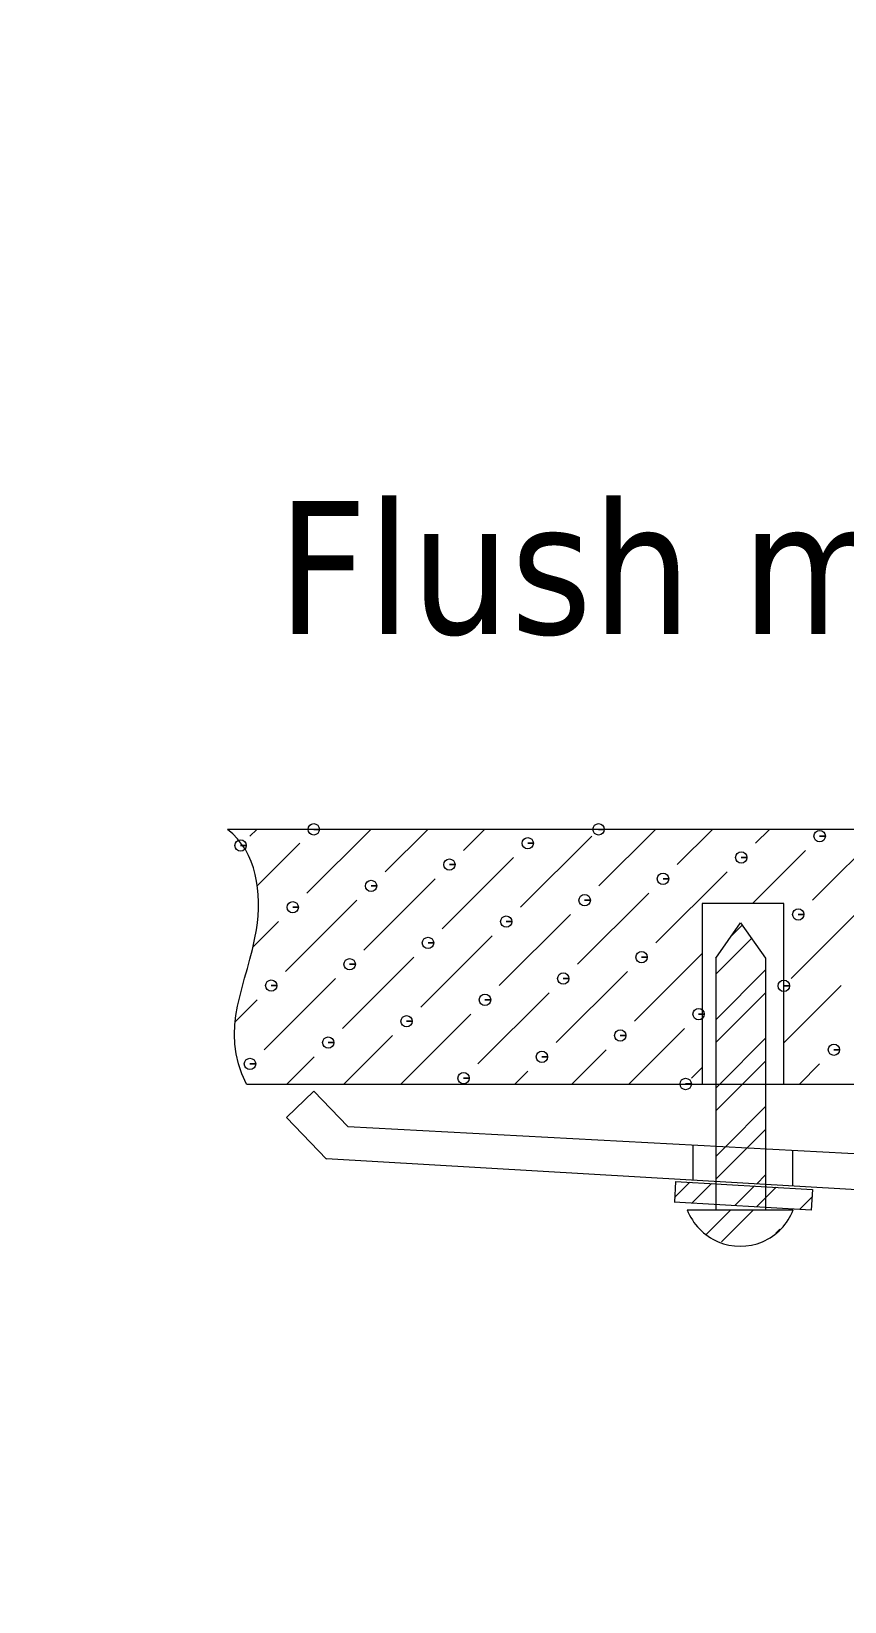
# Model space of a CAD drawing. Header units: millimetres. Extents: x 148 to 1479, y 271 to 1204.
# Drawn here: x 924.4 to 955.4, y 603.7 to 663.6 of the extents above; entities that cross this region are included whole.
import ezdxf

# ---------------------------------------------------------------- set-up
doc = ezdxf.new("R2010")
doc.units = ezdxf.units.MM
doc.layers.add('尺寸標注', color=1, linetype='Continuous', lineweight=30)
doc.layers.add('細實線', color=1, linetype='Continuous', lineweight=13)
doc.styles.add('DIM', font='txt.shx', dxfattribs={"width": 0.7, "bigfont": 'chineset.shx'})
doc.styles.get("Standard").update_dxf_attribs({"font": 'arial.ttf'})
doc.dimstyles.new('mm+in(开孔纸尺寸)', dxfattribs={"dimscale": 3, "dimtxt": 3.8, "dimasz": 2, "dimexe": 1.25, "dimexo": 0.625, "dimgap": 2, "dimtad": 1, "dimtxsty": 'DIM', "dimcen": 0, "dimclrd": 256, "dimclre": 256, "dimclrt": 3, "dimadec": 0, "dimazin": 0, "dimtfac": 1, "dimtmove": 0, "dimatfit": 1, "dimfxl": 1, "dimlwd": -1, "dimarcsym": 0})

# ---------------------------------------------------------------- blocks, each defined once
blk = doc.blocks.new('*D24')
at = {"layer": 'Defpoints', "color": 0}
for p in [(797.979, 944.798), (797.979, 556.498), (1128.993, 556.498)]:
    blk.add_point(p, dxfattribs=at)
at = {"layer": '尺寸標注', "lineweight": -2}
for p, q in [((799.854, 944.798), (1132.743, 944.798)), ((799.854, 556.498), (1132.743, 556.498))]:
    blk.add_line(p, q, dxfattribs=at)
at = {"layer": '尺寸標注'}
blk.add_line((1128.993, 938.798), (1128.993, 562.498), dxfattribs=at)
for points in [[(1129.993, 938.798), (1127.993, 938.798), (1128.993, 944.798)], [(1127.993, 562.498), (1129.993, 562.498), (1128.993, 556.498)]]:
    blk.add_solid(points, dxfattribs=at)
at = {"layer": '尺寸標注', "color": 3, "insert": (1116.343, 750.648), "char_height": 11.4, "attachment_point": 5, "rotation": 90, "style": 'DIM'}
blk.add_mtext('388,3mm [15 5/16"]', dxfattribs=at)
blk = doc.blocks.new('*D25')
at = {"layer": 'Defpoints', "color": 0}
for p in [(797.979, 951.148), (797.979, 550.148), (1161.046, 550.148)]:
    blk.add_point(p, dxfattribs=at)
at = {"layer": '尺寸標注', "lineweight": -2}
for p, q in [((799.854, 951.148), (1164.796, 951.148)), ((799.854, 550.148), (1164.796, 550.148))]:
    blk.add_line(p, q, dxfattribs=at)
at = {"layer": '尺寸標注'}
blk.add_line((1161.046, 945.148), (1161.046, 556.148), dxfattribs=at)
for points in [[(1162.046, 945.148), (1160.046, 945.148), (1161.046, 951.148)], [(1160.046, 556.148), (1162.046, 556.148), (1161.046, 550.148)]]:
    blk.add_solid(points, dxfattribs=at)
at = {"layer": '尺寸標注', "color": 3, "insert": (1149.346, 746.81), "char_height": 11.4, "attachment_point": 5, "rotation": 90, "style": 'DIM'}
blk.add_mtext('401mm [15 13/16"]', dxfattribs=at)
blk = doc.blocks.new('*D26')
at = {"layer": 'Defpoints', "color": 0}
for p in [(797.979, 957.498), (797.979, 543.798), (1195.3, 543.798)]:
    blk.add_point(p, dxfattribs=at)
at = {"layer": '尺寸標注', "lineweight": -2}
for p, q in [((799.854, 957.498), (1199.05, 957.498)), ((799.854, 543.798), (1199.05, 543.798))]:
    blk.add_line(p, q, dxfattribs=at)
at = {"layer": '尺寸標注'}
blk.add_line((1195.3, 951.498), (1195.3, 549.798), dxfattribs=at)
for points in [[(1196.3, 951.498), (1194.3, 951.498), (1195.3, 957.498)], [(1194.3, 549.798), (1196.3, 549.798), (1195.3, 543.798)]]:
    blk.add_solid(points, dxfattribs=at)
at = {"layer": '尺寸標注', "color": 3, "insert": (1182.65, 751.088), "char_height": 11.4, "attachment_point": 5, "rotation": 90, "style": 'DIM'}
blk.add_mtext('413,7mm [16 5/16"]', dxfattribs=at)

msp = doc.modelspace()

# ---------------------------------------------------------------- linework, layer by layer
at = {"layer": '細實線'}
for points, knots in [([(935.16, 633.191), (935.16, 633.191), (935.377, 633.191), (935.377, 633.191), (935.377, 633.191), (935.377, 633.311), (935.279, 633.408), (935.16, 633.408), (935.16, 633.408), (935.04, 633.408), (934.943, 633.311), (934.943, 633.191), (934.943, 633.191), (934.943, 633.072), (935.04, 632.974), (935.16, 632.974), (935.16, 632.974), (935.279, 632.974), (935.377, 633.072), (935.377, 633.191), (935.377, 633.191), (935.377, 633.191), (935.16, 633.191), (935.16, 633.191)], [0, 0, 0, 0, 0.142857, 0.142857, 0.142857, 0.142857, 0.285714, 0.285714, 0.285714, 0.285714, 0.428571, 0.428571, 0.428571, 0.428571, 0.571429, 0.571429, 0.571429, 0.571429, 0.714286, 0.714286, 0.714286, 0.714286, 1, 1, 1, 1]), ([(946.028, 633.191), (946.028, 633.191), (946.245, 633.191), (946.245, 633.191), (946.245, 633.191), (946.245, 633.311), (946.148, 633.408), (946.028, 633.408), (946.028, 633.408), (945.909, 633.408), (945.812, 633.311), (945.812, 633.191), (945.812, 633.191), (945.812, 633.072), (945.909, 632.974), (946.028, 632.974), (946.028, 632.974), (946.148, 632.974), (946.245, 633.072), (946.245, 633.191), (946.245, 633.191), (946.245, 633.191), (946.028, 633.191), (946.028, 633.191)], [0, 0, 0, 0, 0.142857, 0.142857, 0.142857, 0.142857, 0.285714, 0.285714, 0.285714, 0.285714, 0.428571, 0.428571, 0.428571, 0.428571, 0.571429, 0.571429, 0.571429, 0.571429, 0.714286, 0.714286, 0.714286, 0.714286, 1, 1, 1, 1]), ([(932.596, 623.472), (931.5, 625.582), (932.658, 627.321), (932.974, 629.362), (932.974, 629.362), (933.19, 630.763), (933.008, 632.308), (931.866, 633.188)], [0, 0, 0, 0, 0.333333, 0.333333, 0.333333, 0.333333, 1, 1, 1, 1]), ([(932.37, 632.574), (932.37, 632.574), (932.587, 632.574), (932.587, 632.574), (932.587, 632.574), (932.587, 632.693), (932.489, 632.791), (932.37, 632.791), (932.37, 632.791), (932.251, 632.791), (932.153, 632.693), (932.153, 632.574), (932.153, 632.574), (932.153, 632.454), (932.251, 632.357), (932.37, 632.357), (932.37, 632.357), (932.489, 632.357), (932.587, 632.454), (932.587, 632.574), (932.587, 632.574), (932.587, 632.574), (932.37, 632.574), (932.37, 632.574)], [0, 0, 0, 0, 0.142857, 0.142857, 0.142857, 0.142857, 0.285714, 0.285714, 0.285714, 0.285714, 0.428571, 0.428571, 0.428571, 0.428571, 0.571429, 0.571429, 0.571429, 0.571429, 0.714286, 0.714286, 0.714286, 0.714286, 1, 1, 1, 1]), ([(943.325, 632.66), (943.325, 632.66), (943.542, 632.66), (943.542, 632.66), (943.542, 632.66), (943.542, 632.78), (943.444, 632.877), (943.325, 632.877), (943.325, 632.877), (943.205, 632.877), (943.108, 632.78), (943.108, 632.66), (943.108, 632.66), (943.108, 632.541), (943.205, 632.443), (943.325, 632.443), (943.325, 632.443), (943.444, 632.443), (943.542, 632.541), (943.542, 632.66), (943.542, 632.66), (943.542, 632.66), (943.325, 632.66), (943.325, 632.66)], [0, 0, 0, 0, 0.142857, 0.142857, 0.142857, 0.142857, 0.285714, 0.285714, 0.285714, 0.285714, 0.428571, 0.428571, 0.428571, 0.428571, 0.571429, 0.571429, 0.571429, 0.571429, 0.714286, 0.714286, 0.714286, 0.714286, 1, 1, 1, 1]), ([(954.463, 632.933), (954.463, 632.933), (954.68, 632.933), (954.68, 632.933), (954.68, 632.933), (954.68, 633.052), (954.583, 633.149), (954.463, 633.149), (954.463, 633.149), (954.344, 633.149), (954.247, 633.052), (954.247, 632.933), (954.247, 632.933), (954.247, 632.813), (954.344, 632.716), (954.463, 632.716), (954.463, 632.716), (954.583, 632.716), (954.68, 632.813), (954.68, 632.933), (954.68, 632.933), (954.68, 632.933), (954.463, 632.933), (954.463, 632.933)], [0, 0, 0, 0, 0.142857, 0.142857, 0.142857, 0.142857, 0.285714, 0.285714, 0.285714, 0.285714, 0.428571, 0.428571, 0.428571, 0.428571, 0.571429, 0.571429, 0.571429, 0.571429, 0.714286, 0.714286, 0.714286, 0.714286, 1, 1, 1, 1]), ([(951.474, 632.116), (951.474, 632.116), (951.691, 632.116), (951.691, 632.116), (951.691, 632.116), (951.691, 632.236), (951.593, 632.333), (951.474, 632.333), (951.474, 632.333), (951.354, 632.333), (951.257, 632.236), (951.257, 632.116), (951.257, 632.116), (951.257, 631.997), (951.354, 631.899), (951.474, 631.899), (951.474, 631.899), (951.593, 631.899), (951.691, 631.997), (951.691, 632.116), (951.691, 632.116), (951.691, 632.116), (951.474, 632.116), (951.474, 632.116)], [0, 0, 0, 0, 0.142857, 0.142857, 0.142857, 0.142857, 0.285714, 0.285714, 0.285714, 0.285714, 0.428571, 0.428571, 0.428571, 0.428571, 0.571429, 0.571429, 0.571429, 0.571429, 0.714286, 0.714286, 0.714286, 0.714286, 1, 1, 1, 1]), ([(940.335, 631.844), (940.335, 631.844), (940.552, 631.844), (940.552, 631.844), (940.552, 631.844), (940.552, 631.963), (940.455, 632.061), (940.335, 632.061), (940.335, 632.061), (940.216, 632.061), (940.119, 631.963), (940.119, 631.844), (940.119, 631.844), (940.119, 631.725), (940.216, 631.627), (940.335, 631.627), (940.335, 631.627), (940.455, 631.627), (940.552, 631.725), (940.552, 631.844), (940.552, 631.844), (940.552, 631.844), (940.335, 631.844), (940.335, 631.844)], [0, 0, 0, 0, 0.142857, 0.142857, 0.142857, 0.142857, 0.285714, 0.285714, 0.285714, 0.285714, 0.428571, 0.428571, 0.428571, 0.428571, 0.571429, 0.571429, 0.571429, 0.571429, 0.714286, 0.714286, 0.714286, 0.714286, 1, 1, 1, 1]), ([(937.346, 631.03), (937.346, 631.03), (937.563, 631.03), (937.563, 631.03), (937.563, 631.03), (937.563, 631.15), (937.466, 631.247), (937.346, 631.247), (937.346, 631.247), (937.227, 631.247), (937.13, 631.15), (937.13, 631.03), (937.13, 631.03), (937.13, 630.911), (937.227, 630.814), (937.346, 630.814), (937.346, 630.814), (937.466, 630.814), (937.563, 630.911), (937.563, 631.03), (937.563, 631.03), (937.563, 631.03), (937.346, 631.03), (937.346, 631.03)], [0, 0, 0, 0, 0.142857, 0.142857, 0.142857, 0.142857, 0.285714, 0.285714, 0.285714, 0.285714, 0.428571, 0.428571, 0.428571, 0.428571, 0.571429, 0.571429, 0.571429, 0.571429, 0.714286, 0.714286, 0.714286, 0.714286, 1, 1, 1, 1]), ([(948.487, 631.301), (948.487, 631.301), (948.703, 631.301), (948.703, 631.301), (948.703, 631.301), (948.703, 631.42), (948.606, 631.517), (948.487, 631.517), (948.487, 631.517), (948.367, 631.517), (948.27, 631.42), (948.27, 631.301), (948.27, 631.301), (948.27, 631.181), (948.367, 631.084), (948.487, 631.084), (948.487, 631.084), (948.606, 631.084), (948.703, 631.181), (948.703, 631.301), (948.703, 631.301), (948.703, 631.301), (948.487, 631.301), (948.487, 631.301)], [0, 0, 0, 0, 0.142857, 0.142857, 0.142857, 0.142857, 0.285714, 0.285714, 0.285714, 0.285714, 0.428571, 0.428571, 0.428571, 0.428571, 0.571429, 0.571429, 0.571429, 0.571429, 0.714286, 0.714286, 0.714286, 0.714286, 1, 1, 1, 1]), ([(934.359, 630.216), (934.359, 630.216), (934.576, 630.216), (934.576, 630.216), (934.576, 630.216), (934.576, 630.335), (934.478, 630.432), (934.359, 630.432), (934.359, 630.432), (934.24, 630.432), (934.142, 630.335), (934.142, 630.216), (934.142, 630.216), (934.142, 630.096), (934.24, 629.999), (934.359, 629.999), (934.359, 629.999), (934.478, 629.999), (934.576, 630.096), (934.576, 630.216), (934.576, 630.216), (934.576, 630.216), (934.359, 630.216), (934.359, 630.216)], [0, 0, 0, 0, 0.142857, 0.142857, 0.142857, 0.142857, 0.285714, 0.285714, 0.285714, 0.285714, 0.428571, 0.428571, 0.428571, 0.428571, 0.571429, 0.571429, 0.571429, 0.571429, 0.714286, 0.714286, 0.714286, 0.714286, 1, 1, 1, 1]), ([(945.497, 630.486), (945.497, 630.486), (945.714, 630.486), (945.714, 630.486), (945.714, 630.486), (945.714, 630.605), (945.617, 630.703), (945.497, 630.703), (945.497, 630.703), (945.378, 630.703), (945.28, 630.605), (945.28, 630.486), (945.28, 630.486), (945.28, 630.366), (945.378, 630.269), (945.497, 630.269), (945.497, 630.269), (945.617, 630.269), (945.714, 630.366), (945.714, 630.486), (945.714, 630.486), (945.714, 630.486), (945.497, 630.486), (945.497, 630.486)], [0, 0, 0, 0, 0.142857, 0.142857, 0.142857, 0.142857, 0.285714, 0.285714, 0.285714, 0.285714, 0.428571, 0.428571, 0.428571, 0.428571, 0.571429, 0.571429, 0.571429, 0.571429, 0.714286, 0.714286, 0.714286, 0.714286, 1, 1, 1, 1]), ([(942.508, 629.671), (942.508, 629.671), (942.725, 629.671), (942.725, 629.671), (942.725, 629.671), (942.725, 629.791), (942.628, 629.888), (942.508, 629.888), (942.508, 629.888), (942.389, 629.888), (942.291, 629.791), (942.291, 629.671), (942.291, 629.671), (942.291, 629.552), (942.389, 629.454), (942.508, 629.454), (942.508, 629.454), (942.628, 629.454), (942.725, 629.552), (942.725, 629.671), (942.725, 629.671), (942.725, 629.671), (942.508, 629.671), (942.508, 629.671)], [0, 0, 0, 0, 0.142857, 0.142857, 0.142857, 0.142857, 0.285714, 0.285714, 0.285714, 0.285714, 0.428571, 0.428571, 0.428571, 0.428571, 0.571429, 0.571429, 0.571429, 0.571429, 0.714286, 0.714286, 0.714286, 0.714286, 1, 1, 1, 1]), ([(953.648, 629.943), (953.648, 629.943), (953.865, 629.943), (953.865, 629.943), (953.865, 629.943), (953.865, 630.063), (953.768, 630.16), (953.648, 630.16), (953.648, 630.16), (953.529, 630.16), (953.431, 630.063), (953.431, 629.943), (953.431, 629.943), (953.431, 629.824), (953.529, 629.726), (953.648, 629.726), (953.648, 629.726), (953.768, 629.726), (953.865, 629.824), (953.865, 629.943), (953.865, 629.943), (953.865, 629.943), (953.648, 629.943), (953.648, 629.943)], [0, 0, 0, 0, 0.142857, 0.142857, 0.142857, 0.142857, 0.285714, 0.285714, 0.285714, 0.285714, 0.428571, 0.428571, 0.428571, 0.428571, 0.571429, 0.571429, 0.571429, 0.571429, 0.714286, 0.714286, 0.714286, 0.714286, 1, 1, 1, 1]), ([(939.521, 628.856), (939.521, 628.856), (939.738, 628.856), (939.738, 628.856), (939.738, 628.856), (939.738, 628.975), (939.64, 629.073), (939.521, 629.073), (939.521, 629.073), (939.401, 629.073), (939.304, 628.975), (939.304, 628.856), (939.304, 628.856), (939.304, 628.736), (939.401, 628.639), (939.521, 628.639), (939.521, 628.639), (939.64, 628.639), (939.738, 628.736), (939.738, 628.856), (939.738, 628.856), (939.738, 628.856), (939.521, 628.856), (939.521, 628.856)], [0, 0, 0, 0, 0.142857, 0.142857, 0.142857, 0.142857, 0.285714, 0.285714, 0.285714, 0.285714, 0.428571, 0.428571, 0.428571, 0.428571, 0.571429, 0.571429, 0.571429, 0.571429, 0.714286, 0.714286, 0.714286, 0.714286, 1, 1, 1, 1]), ([(936.531, 628.041), (936.531, 628.041), (936.748, 628.041), (936.748, 628.041), (936.748, 628.041), (936.748, 628.161), (936.651, 628.258), (936.531, 628.258), (936.531, 628.258), (936.412, 628.258), (936.315, 628.161), (936.315, 628.041), (936.315, 628.041), (936.315, 627.922), (936.412, 627.824), (936.531, 627.824), (936.531, 627.824), (936.651, 627.824), (936.748, 627.922), (936.748, 628.041), (936.748, 628.041), (936.748, 628.041), (936.531, 628.041), (936.531, 628.041)], [0, 0, 0, 0, 0.142857, 0.142857, 0.142857, 0.142857, 0.285714, 0.285714, 0.285714, 0.285714, 0.428571, 0.428571, 0.428571, 0.428571, 0.571429, 0.571429, 0.571429, 0.571429, 0.714286, 0.714286, 0.714286, 0.714286, 1, 1, 1, 1]), ([(947.672, 628.314), (947.672, 628.314), (947.888, 628.314), (947.888, 628.314), (947.888, 628.314), (947.888, 628.433), (947.791, 628.53), (947.672, 628.53), (947.672, 628.53), (947.552, 628.53), (947.455, 628.433), (947.455, 628.314), (947.455, 628.314), (947.455, 628.194), (947.552, 628.097), (947.672, 628.097), (947.672, 628.097), (947.791, 628.097), (947.888, 628.194), (947.888, 628.314), (947.888, 628.314), (947.888, 628.314), (947.672, 628.314), (947.672, 628.314)], [0, 0, 0, 0, 0.142857, 0.142857, 0.142857, 0.142857, 0.285714, 0.285714, 0.285714, 0.285714, 0.428571, 0.428571, 0.428571, 0.428571, 0.571429, 0.571429, 0.571429, 0.571429, 0.714286, 0.714286, 0.714286, 0.714286, 1, 1, 1, 1]), ([(933.542, 627.226), (933.542, 627.226), (933.759, 627.226), (933.759, 627.226), (933.759, 627.226), (933.759, 627.346), (933.662, 627.443), (933.542, 627.443), (933.542, 627.443), (933.423, 627.443), (933.325, 627.346), (933.325, 627.226), (933.325, 627.226), (933.325, 627.107), (933.423, 627.01), (933.542, 627.01), (933.542, 627.01), (933.662, 627.01), (933.759, 627.107), (933.759, 627.226), (933.759, 627.226), (933.759, 627.226), (933.542, 627.226), (933.542, 627.226)], [0, 0, 0, 0, 0.142857, 0.142857, 0.142857, 0.142857, 0.285714, 0.285714, 0.285714, 0.285714, 0.428571, 0.428571, 0.428571, 0.428571, 0.571429, 0.571429, 0.571429, 0.571429, 0.714286, 0.714286, 0.714286, 0.714286, 1, 1, 1, 1]), ([(944.683, 627.497), (944.683, 627.497), (944.899, 627.497), (944.899, 627.497), (944.899, 627.497), (944.899, 627.616), (944.802, 627.714), (944.683, 627.714), (944.683, 627.714), (944.563, 627.714), (944.466, 627.616), (944.466, 627.497), (944.466, 627.497), (944.466, 627.377), (944.563, 627.28), (944.683, 627.28), (944.683, 627.28), (944.802, 627.28), (944.899, 627.377), (944.899, 627.497), (944.899, 627.497), (944.899, 627.497), (944.683, 627.497), (944.683, 627.497)], [0, 0, 0, 0, 0.142857, 0.142857, 0.142857, 0.142857, 0.285714, 0.285714, 0.285714, 0.285714, 0.428571, 0.428571, 0.428571, 0.428571, 0.571429, 0.571429, 0.571429, 0.571429, 0.714286, 0.714286, 0.714286, 0.714286, 1, 1, 1, 1]), ([(953.097, 627.218), (953.097, 627.218), (953.313, 627.218), (953.313, 627.218), (953.313, 627.218), (953.313, 627.337), (953.216, 627.435), (953.097, 627.435), (953.097, 627.435), (952.977, 627.435), (952.88, 627.337), (952.88, 627.218), (952.88, 627.218), (952.88, 627.098), (952.977, 627.001), (953.097, 627.001), (953.097, 627.001), (953.216, 627.001), (953.313, 627.098), (953.313, 627.218), (953.313, 627.218), (953.313, 627.218), (953.097, 627.218), (953.097, 627.218)], [0, 0, 0, 0, 0.142857, 0.142857, 0.142857, 0.142857, 0.285714, 0.285714, 0.285714, 0.285714, 0.428571, 0.428571, 0.428571, 0.428571, 0.571429, 0.571429, 0.571429, 0.571429, 0.714286, 0.714286, 0.714286, 0.714286, 1, 1, 1, 1]), ([(941.695, 626.684), (941.695, 626.684), (941.912, 626.684), (941.912, 626.684), (941.912, 626.684), (941.912, 626.803), (941.815, 626.901), (941.695, 626.901), (941.695, 626.901), (941.576, 626.901), (941.478, 626.803), (941.478, 626.684), (941.478, 626.684), (941.478, 626.564), (941.576, 626.467), (941.695, 626.467), (941.695, 626.467), (941.815, 626.467), (941.912, 626.564), (941.912, 626.684), (941.912, 626.684), (941.912, 626.684), (941.695, 626.684), (941.695, 626.684)], [0, 0, 0, 0, 0.142857, 0.142857, 0.142857, 0.142857, 0.285714, 0.285714, 0.285714, 0.285714, 0.428571, 0.428571, 0.428571, 0.428571, 0.571429, 0.571429, 0.571429, 0.571429, 0.714286, 0.714286, 0.714286, 0.714286, 1, 1, 1, 1]), ([(949.844, 626.139), (949.844, 626.139), (950.061, 626.139), (950.061, 626.139), (950.061, 626.139), (950.061, 626.259), (949.964, 626.356), (949.844, 626.356), (949.844, 626.356), (949.725, 626.356), (949.627, 626.259), (949.627, 626.139), (949.627, 626.139), (949.627, 626.02), (949.725, 625.922), (949.844, 625.922), (949.844, 625.922), (949.964, 625.922), (950.061, 626.02), (950.061, 626.139), (950.061, 626.139), (950.061, 626.139), (949.844, 626.139), (949.844, 626.139)], [0, 0, 0, 0, 0.142857, 0.142857, 0.142857, 0.142857, 0.285714, 0.285714, 0.285714, 0.285714, 0.428571, 0.428571, 0.428571, 0.428571, 0.571429, 0.571429, 0.571429, 0.571429, 0.714286, 0.714286, 0.714286, 0.714286, 1, 1, 1, 1]), ([(938.706, 625.867), (938.706, 625.867), (938.922, 625.867), (938.922, 625.867), (938.922, 625.867), (938.922, 625.986), (938.825, 626.084), (938.706, 626.084), (938.706, 626.084), (938.586, 626.084), (938.489, 625.986), (938.489, 625.867), (938.489, 625.867), (938.489, 625.747), (938.586, 625.65), (938.706, 625.65), (938.706, 625.65), (938.825, 625.65), (938.922, 625.747), (938.922, 625.867), (938.922, 625.867), (938.922, 625.867), (938.706, 625.867), (938.706, 625.867)], [0, 0, 0, 0, 0.142857, 0.142857, 0.142857, 0.142857, 0.285714, 0.285714, 0.285714, 0.285714, 0.428571, 0.428571, 0.428571, 0.428571, 0.571429, 0.571429, 0.571429, 0.571429, 0.714286, 0.714286, 0.714286, 0.714286, 1, 1, 1, 1]), ([(935.716, 625.052), (935.716, 625.052), (935.933, 625.052), (935.933, 625.052), (935.933, 625.052), (935.933, 625.171), (935.836, 625.268), (935.716, 625.268), (935.716, 625.268), (935.597, 625.268), (935.5, 625.171), (935.5, 625.052), (935.5, 625.052), (935.5, 624.932), (935.597, 624.835), (935.716, 624.835), (935.716, 624.835), (935.836, 624.835), (935.933, 624.932), (935.933, 625.052), (935.933, 625.052), (935.933, 625.052), (935.716, 625.052), (935.716, 625.052)], [0, 0, 0, 0, 0.142857, 0.142857, 0.142857, 0.142857, 0.285714, 0.285714, 0.285714, 0.285714, 0.428571, 0.428571, 0.428571, 0.428571, 0.571429, 0.571429, 0.571429, 0.571429, 0.714286, 0.714286, 0.714286, 0.714286, 1, 1, 1, 1]), ([(946.855, 625.324), (946.855, 625.324), (947.072, 625.324), (947.072, 625.324), (947.072, 625.324), (947.072, 625.443), (946.974, 625.541), (946.855, 625.541), (946.855, 625.541), (946.735, 625.541), (946.638, 625.443), (946.638, 625.324), (946.638, 625.324), (946.638, 625.205), (946.735, 625.107), (946.855, 625.107), (946.855, 625.107), (946.974, 625.107), (947.072, 625.205), (947.072, 625.324), (947.072, 625.324), (947.072, 625.324), (946.855, 625.324), (946.855, 625.324)], [0, 0, 0, 0, 0.142857, 0.142857, 0.142857, 0.142857, 0.285714, 0.285714, 0.285714, 0.285714, 0.428571, 0.428571, 0.428571, 0.428571, 0.571429, 0.571429, 0.571429, 0.571429, 0.714286, 0.714286, 0.714286, 0.714286, 1, 1, 1, 1]), ([(955.008, 624.782), (955.008, 624.782), (955.225, 624.782), (955.225, 624.782), (955.225, 624.782), (955.225, 624.901), (955.127, 624.998), (955.008, 624.998), (955.008, 624.998), (954.888, 624.998), (954.791, 624.901), (954.791, 624.782), (954.791, 624.782), (954.791, 624.662), (954.888, 624.565), (955.008, 624.565), (955.008, 624.565), (955.127, 624.565), (955.225, 624.662), (955.225, 624.782), (955.225, 624.782), (955.225, 624.782), (955.008, 624.782), (955.008, 624.782)], [0, 0, 0, 0, 0.142857, 0.142857, 0.142857, 0.142857, 0.285714, 0.285714, 0.285714, 0.285714, 0.428571, 0.428571, 0.428571, 0.428571, 0.571429, 0.571429, 0.571429, 0.571429, 0.714286, 0.714286, 0.714286, 0.714286, 1, 1, 1, 1]), ([(932.729, 624.237), (932.729, 624.237), (932.946, 624.237), (932.946, 624.237), (932.946, 624.237), (932.946, 624.356), (932.848, 624.454), (932.729, 624.454), (932.729, 624.454), (932.61, 624.454), (932.512, 624.356), (932.512, 624.237), (932.512, 624.237), (932.512, 624.117), (932.61, 624.02), (932.729, 624.02), (932.729, 624.02), (932.848, 624.02), (932.946, 624.117), (932.946, 624.237), (932.946, 624.237), (932.946, 624.237), (932.729, 624.237), (932.729, 624.237)], [0, 0, 0, 0, 0.142857, 0.142857, 0.142857, 0.142857, 0.285714, 0.285714, 0.285714, 0.285714, 0.428571, 0.428571, 0.428571, 0.428571, 0.571429, 0.571429, 0.571429, 0.571429, 0.714286, 0.714286, 0.714286, 0.714286, 1, 1, 1, 1]), ([(943.867, 624.509), (943.867, 624.509), (944.084, 624.509), (944.084, 624.509), (944.084, 624.509), (944.084, 624.629), (943.987, 624.726), (943.867, 624.726), (943.867, 624.726), (943.748, 624.726), (943.651, 624.629), (943.651, 624.509), (943.651, 624.509), (943.651, 624.39), (943.748, 624.293), (943.867, 624.293), (943.867, 624.293), (943.987, 624.293), (944.084, 624.39), (944.084, 624.509), (944.084, 624.509), (944.084, 624.509), (943.867, 624.509), (943.867, 624.509)], [0, 0, 0, 0, 0.142857, 0.142857, 0.142857, 0.142857, 0.285714, 0.285714, 0.285714, 0.285714, 0.428571, 0.428571, 0.428571, 0.428571, 0.571429, 0.571429, 0.571429, 0.571429, 0.714286, 0.714286, 0.714286, 0.714286, 1, 1, 1, 1]), ([(940.878, 623.694), (940.878, 623.694), (941.095, 623.694), (941.095, 623.694), (941.095, 623.694), (941.095, 623.814), (940.998, 623.911), (940.878, 623.911), (940.878, 623.911), (940.759, 623.911), (940.661, 623.814), (940.661, 623.694), (940.661, 623.694), (940.661, 623.575), (940.759, 623.478), (940.878, 623.478), (940.878, 623.478), (940.998, 623.478), (941.095, 623.575), (941.095, 623.694), (941.095, 623.694), (941.095, 623.694), (940.878, 623.694), (940.878, 623.694)], [0, 0, 0, 0, 0.142857, 0.142857, 0.142857, 0.142857, 0.285714, 0.285714, 0.285714, 0.285714, 0.428571, 0.428571, 0.428571, 0.428571, 0.571429, 0.571429, 0.571429, 0.571429, 0.714286, 0.714286, 0.714286, 0.714286, 1, 1, 1, 1]), ([(949.351, 623.473), (949.351, 623.473), (949.568, 623.473), (949.568, 623.473), (949.568, 623.473), (949.568, 623.592), (949.471, 623.69), (949.351, 623.69), (949.351, 623.69), (949.232, 623.69), (949.135, 623.592), (949.135, 623.473), (949.135, 623.473), (949.135, 623.353), (949.232, 623.256), (949.351, 623.256), (949.351, 623.256), (949.471, 623.256), (949.568, 623.353), (949.568, 623.473), (949.568, 623.473), (949.568, 623.473), (949.351, 623.473), (949.351, 623.473)], [0, 0, 0, 0, 0.142857, 0.142857, 0.142857, 0.142857, 0.285714, 0.285714, 0.285714, 0.285714, 0.428571, 0.428571, 0.428571, 0.428571, 0.571429, 0.571429, 0.571429, 0.571429, 0.714286, 0.714286, 0.714286, 0.714286, 1, 1, 1, 1]), ([(949.409, 618.673), (949.619, 618.123), (950.045, 617.682), (950.586, 617.454), (950.586, 617.454), (951.127, 617.225), (951.738, 617.225), (952.28, 617.454), (952.28, 617.454), (952.821, 617.682), (953.246, 618.123), (953.456, 618.673)], [0, 0, 0, 0, 0.25, 0.25, 0.25, 0.25, 0.5, 0.5, 0.5, 0.5, 1, 1, 1, 1])]:
    msp.add_open_spline(points, degree=3, knots=knots, dxfattribs=at)
for points in [[(975.639, 633.187), (975.639, 633.187), (931.866, 633.187), (931.866, 633.187)], [(932.729, 632.932), (932.729, 632.932), (932.987, 633.191), (932.987, 633.191)], [(934.902, 630.758), (934.902, 630.758), (937.334, 633.191), (937.334, 633.191)], [(937.891, 631.572), (937.891, 631.572), (939.508, 633.191), (939.508, 633.191)], [(940.878, 632.388), (940.878, 632.388), (941.681, 633.191), (941.681, 633.191)], [(943.053, 630.215), (943.053, 630.215), (945.77, 632.932), (945.77, 632.932)], [(946.042, 631.03), (946.042, 631.03), (948.202, 633.191), (948.202, 633.191)], [(949.029, 631.843), (949.029, 631.843), (950.375, 633.191), (950.375, 633.191)], [(952.019, 632.66), (952.019, 632.66), (952.549, 633.191), (952.549, 633.191)], [(954.193, 630.485), (954.193, 630.485), (956.896, 633.191), (956.896, 633.191)], [(933.006, 631.035), (933.006, 631.035), (934.629, 632.66), (934.629, 632.66)], [(951.899, 630.366), (951.899, 630.366), (953.921, 632.388), (953.921, 632.388)], [(940.063, 629.398), (940.063, 629.398), (942.78, 632.116), (942.78, 632.116)], [(937.076, 628.585), (937.076, 628.585), (939.793, 631.3), (939.793, 631.3)], [(948.214, 628.856), (948.214, 628.856), (950.931, 631.572), (950.931, 631.572)], [(934.086, 627.768), (934.086, 627.768), (936.804, 630.485), (936.804, 630.485)], [(945.225, 628.04), (945.225, 628.04), (947.944, 630.758), (947.944, 630.758)], [(942.238, 627.226), (942.238, 627.226), (944.954, 629.943), (944.954, 629.943)], [(953.095, 630.366), (953.095, 630.366), (949.983, 630.366), (949.983, 630.366)], [(949.985, 630.364), (949.985, 630.364), (949.985, 623.47), (949.985, 623.47)], [(953.095, 623.472), (953.095, 623.472), (953.095, 630.366), (953.095, 630.366)], [(953.376, 627.497), (953.376, 627.497), (956.093, 630.215), (956.093, 630.215)], [(932.824, 628.681), (932.824, 628.681), (933.814, 629.67), (933.814, 629.67)], [(950.508, 628.271), (950.508, 628.271), (951.441, 629.629), (951.441, 629.629)], [(951.11, 629.144), (951.11, 629.144), (951.505, 629.539), (951.505, 629.539)], [(951.444, 629.627), (951.444, 629.627), (952.402, 628.27), (952.402, 628.27)], [(953.097, 629.391), (953.097, 629.391), (953.106, 629.398), (953.106, 629.398)], [(939.248, 626.411), (939.248, 626.411), (941.965, 629.128), (941.965, 629.128)], [(950.51, 627.673), (950.51, 627.673), (951.866, 629.029), (951.866, 629.029)], [(936.259, 625.596), (936.259, 625.596), (938.978, 628.313), (938.978, 628.313)], [(947.399, 625.866), (947.399, 625.866), (949.985, 628.454), (949.985, 628.454)], [(950.508, 628.271), (950.508, 628.271), (950.508, 618.674), (950.508, 618.674)], [(952.402, 628.27), (952.402, 628.27), (952.402, 618.673), (952.402, 618.673)], [(933.272, 624.781), (933.272, 624.781), (935.989, 627.496), (935.989, 627.496)], [(944.41, 625.051), (944.41, 625.051), (947.127, 627.768), (947.127, 627.768)], [(950.51, 625.936), (950.51, 625.936), (952.4, 627.826), (952.4, 627.826)], [(941.423, 624.236), (941.423, 624.236), (944.14, 626.953), (944.14, 626.953)], [(950.51, 625.065), (950.51, 625.065), (952.4, 626.955), (952.4, 626.955)], [(953.097, 625.044), (953.097, 625.044), (955.278, 627.226), (955.278, 627.226)], [(932.179, 625.863), (932.179, 625.863), (932.999, 626.683), (932.999, 626.683)], [(938.483, 623.472), (938.483, 623.472), (941.15, 626.139), (941.15, 626.139)], [(947.178, 623.472), (947.178, 623.472), (949.302, 625.596), (949.302, 625.596)], [(936.309, 623.472), (936.309, 623.472), (938.161, 625.324), (938.161, 625.324)], [(950.654, 623.472), (950.654, 623.472), (952.4, 625.218), (952.4, 625.218)], [(934.137, 623.472), (934.137, 623.472), (935.174, 624.509), (935.174, 624.509)], [(945.005, 623.472), (945.005, 623.472), (946.312, 624.781), (946.312, 624.781)], [(942.831, 623.472), (942.831, 623.472), (943.325, 623.966), (943.325, 623.966)], [(949.574, 623.694), (949.574, 623.694), (949.985, 624.107), (949.985, 624.107)], [(951.524, 623.472), (951.524, 623.472), (952.4, 624.347), (952.4, 624.347)], [(953.699, 623.472), (953.699, 623.472), (954.463, 624.236), (954.463, 624.236)], [(932.593, 623.472), (932.593, 623.472), (977.26, 623.472), (977.26, 623.472)], [(935.167, 623.2), (935.167, 623.2), (934.125, 622.196), (934.125, 622.196)], [(936.459, 621.857), (936.459, 621.857), (935.165, 623.201), (935.165, 623.201)], [(950.51, 623.326), (950.51, 623.326), (950.655, 623.472), (950.655, 623.472)], [(950.51, 622.456), (950.51, 622.456), (951.524, 623.472), (951.524, 623.472)], [(950.878, 621.086), (950.878, 621.086), (952.402, 622.609), (952.402, 622.609)], [(934.123, 622.196), (934.123, 622.196), (935.651, 620.609), (935.651, 620.609)], [(936.457, 621.856), (936.457, 621.856), (966.979, 620.221), (966.979, 620.221)], [(951.703, 621.041), (951.703, 621.041), (952.402, 621.739), (952.402, 621.739)], [(949.629, 621.15), (949.629, 621.15), (949.629, 619.794), (949.629, 619.794)], [(950.51, 620.718), (950.51, 620.718), (950.878, 621.086), (950.878, 621.086)], [(950.51, 619.848), (950.51, 619.848), (951.703, 621.041), (951.703, 621.041)], [(953.431, 620.949), (953.431, 620.949), (953.431, 619.576), (953.431, 619.576)], [(967.627, 618.749), (967.627, 618.749), (935.649, 620.611), (935.649, 620.611)], [(948.967, 619.756), (948.967, 619.756), (948.921, 618.966), (948.921, 618.966)], [(948.93, 619.139), (948.93, 619.139), (949.515, 619.723), (949.515, 619.723)], [(948.965, 619.753), (948.965, 619.753), (954.189, 619.449), (954.189, 619.449)], [(949.587, 618.926), (949.587, 618.926), (950.337, 619.676), (950.337, 619.676)], [(952.055, 619.656), (952.055, 619.656), (952.402, 620.001), (952.402, 620.001)], [(951.231, 618.832), (951.231, 618.832), (951.98, 619.581), (951.98, 619.581)], [(952.053, 618.783), (952.053, 618.783), (952.402, 619.132), (952.402, 619.132)], [(952.402, 619.132), (952.402, 619.132), (952.803, 619.532), (952.803, 619.532)], [(953.697, 618.688), (953.697, 618.688), (954.174, 619.165), (954.174, 619.165)], [(954.189, 619.449), (954.189, 619.449), (954.144, 618.658), (954.144, 618.658)], [(954.143, 618.66), (954.143, 618.66), (948.918, 618.964), (948.918, 618.964)], [(949.407, 618.673), (949.407, 618.673), (953.454, 618.673), (953.454, 618.673)], [(950.148, 617.747), (950.148, 617.747), (951.073, 618.673), (951.073, 618.673)], [(950.718, 617.448), (950.718, 617.448), (951.944, 618.673), (951.944, 618.673)], [(952.795, 617.786), (952.795, 617.786), (952.945, 617.935), (952.945, 617.935)]]:
    msp.add_open_spline(points, degree=3, dxfattribs=at)

# ---------------------------------------------------------------- texts
at = {"layer": '細實線', "char_height": 5.07395, "attachment_point": 1}
for s, insert, width in [('{\\fTahoma|b0|i0|c0|p34; }', (931.963, 653.946), 77.52615), ('{\\fTahoma|b0|i0|c0|p34; }', (931.963, 646.898), 73.52615), ('{\\fTahoma|b0|i0|c0|p34;Flush mount cut}', (933.764, 645.724), 69.02615)]:
    msp.add_mtext(s, dxfattribs=dict(at, insert=insert, width=width))

# ---------------------------------------------------------------- dimensions: what is measured, and where the dimension line sits
at = {"layer": '尺寸標注'}
for base, p1, p2, picture, middle in [((1195.3, 543.798), (797.979, 957.498), (797.979, 543.798), '*D26', (1195.3, 751.088)), ((1161.046, 550.148), (797.979, 951.148), (797.979, 550.148), '*D25', (1161.046, 746.81)), ((1128.993, 556.498), (797.979, 944.798), (797.979, 556.498), '*D24', (1128.993, 750.648))]:
    dim = msp.add_linear_dim(base=base, p1=p1, p2=p2, angle=90, dimstyle='mm+in(开孔纸尺寸)', override={"dimpost": 'mm', "dimtofl": 0}, dxfattribs=at)
    dim.commit()
    dim.dimension.update_dxf_attribs({"geometry": picture, "text_midpoint": middle, "dimtype": 160})

doc.saveas('drawing.dxf')
